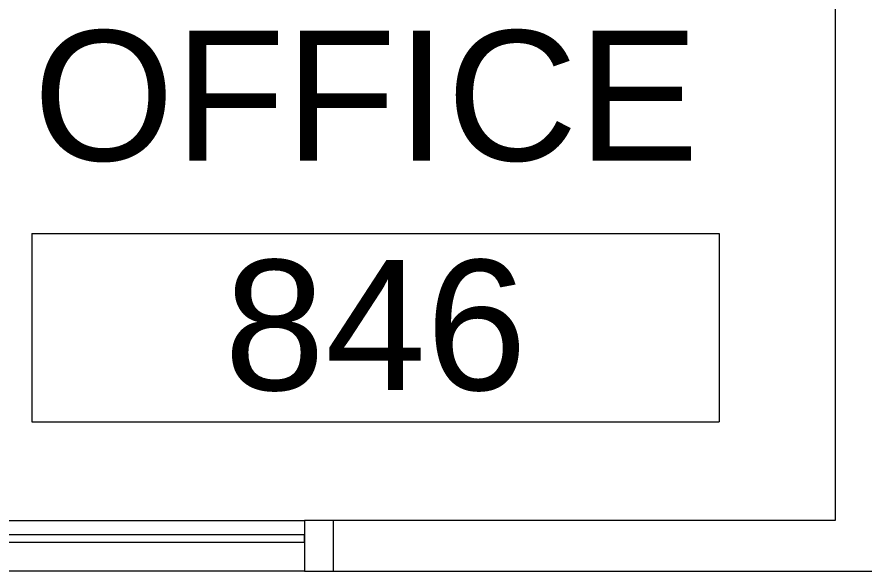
# Model space of a CAD drawing. Header units: inches. Extents: x 1 to 4637, y -664 to 702.
# Drawn here: x 1709.6 to 1768.3, y 526.5 to 564.9 of the extents above; entities that cross this region are included whole.
import ezdxf

# ---------------------------------------------------------------- set-up
doc = ezdxf.new("R2010")
doc.units = ezdxf.units.IN
doc.header["$MEASUREMENT"] = 0
for name, color, linetype, lineweight in [('A-AREA-IDEN', 2, 'Continuous', 20), ('A-DOOR', 31, 'Continuous', 9), ('A-DOOR-FRAM', 31, 'Continuous', 9), ('A-GLAZ', 151, 'Continuous', 9), ('I-WALL', 2, 'Continuous', 9)]:
    doc.layers.add(name, color=color, linetype=linetype, lineweight=lineweight)
doc.styles.add('Arial', font='arial.ttf', dxfattribs={"height": 9})

# ---------------------------------------------------------------- blocks, each defined once
blk = doc.blocks.new('Single-Flush - With Sidelight - 36_ x 96_-2457194-New Construction - Tel_Data_Elec Plan')
at = {"layer": 'A-DOOR-FRAM', "color": 250, "lineweight": 20}
blk.add_line((58, -1.75), (58, 1.75), dxfattribs=at)
at = {"layer": 'A-GLAZ', "color": 250, "lineweight": 20}
for p, q in [((56, 0.75), (20, 0.75)), ((56, 0.25), (56, 0.75)), ((20, 0.25), (56, 0.25))]:
    blk.add_line(p, q, dxfattribs=at)
blk = doc.blocks.new('FORM Room Tag - Name _ Number-2260771-New Construction - Tel_Data_Elec Plan')
at = {"layer": 'A-AREA-IDEN'}
for p, q in [((-0.24443, -0.02311), (-0.24443, -0.15886)), ((-0.24443, -0.02311), (0.2515, -0.02311)), ((0.2515, -0.02311), (0.2515, -0.15886)), ((-0.24443, -0.15886), (0.2515, -0.15886))]:
    blk.add_line(p, q, dxfattribs=at)

msp = doc.modelspace()

# ---------------------------------------------------------------- linework, layer by layer
at = {"layer": 'I-WALL', "color": 250, "lineweight": 20}
for p, q in [((1766.286, 677.397), (1766.286, 530.022)), ((1766.286, 530.022), (1729.536, 530.022)), ((1729.536, 530.022), (1729.536, 526.522)), ((1729.536, 526.522), (1806.536, 526.522))]:
    msp.add_line(p, q, dxfattribs=at)
at = {"layer": 'I-WALL', "lineweight": 13}
for p, q in [((1693.536, 530.022), (1729.536, 530.022)), ((1729.536, 526.522), (1693.536, 526.522))]:
    msp.add_line(p, q, dxfattribs=at)

# ---------------------------------------------------------------- block references
at = {"layer": 'A-AREA-IDEN', "xscale": 95.99999999999994, "yscale": 95.99999999999994, "zscale": 95.99999999999994}
msp.add_blockref('FORM Room Tag - Name _ Number-2260771-New Construction - Tel_Data_Elec Plan', (1734.115, 552.089), dxfattribs=at)
at = {"layer": 'A-DOOR', "lineweight": 13}
msp.add_blockref('Single-Flush - With Sidelight - 36_ x 96_-2457194-New Construction - Tel_Data_Elec Plan', (1673.536, 528.272), dxfattribs=at)

# ---------------------------------------------------------------- texts
at = {"layer": 'A-AREA-IDEN', "lineweight": 9, "char_height": 9, "attachment_point": 1, "style": 'Arial'}
for s, insert, width in [('OFFICE', (1710.749, 563.924), 56.358), ('846', (1723.969, 548.046), 25.452)]:
    msp.add_mtext(s, dxfattribs=dict(at, insert=insert, width=width))

doc.saveas('drawing.dxf')
